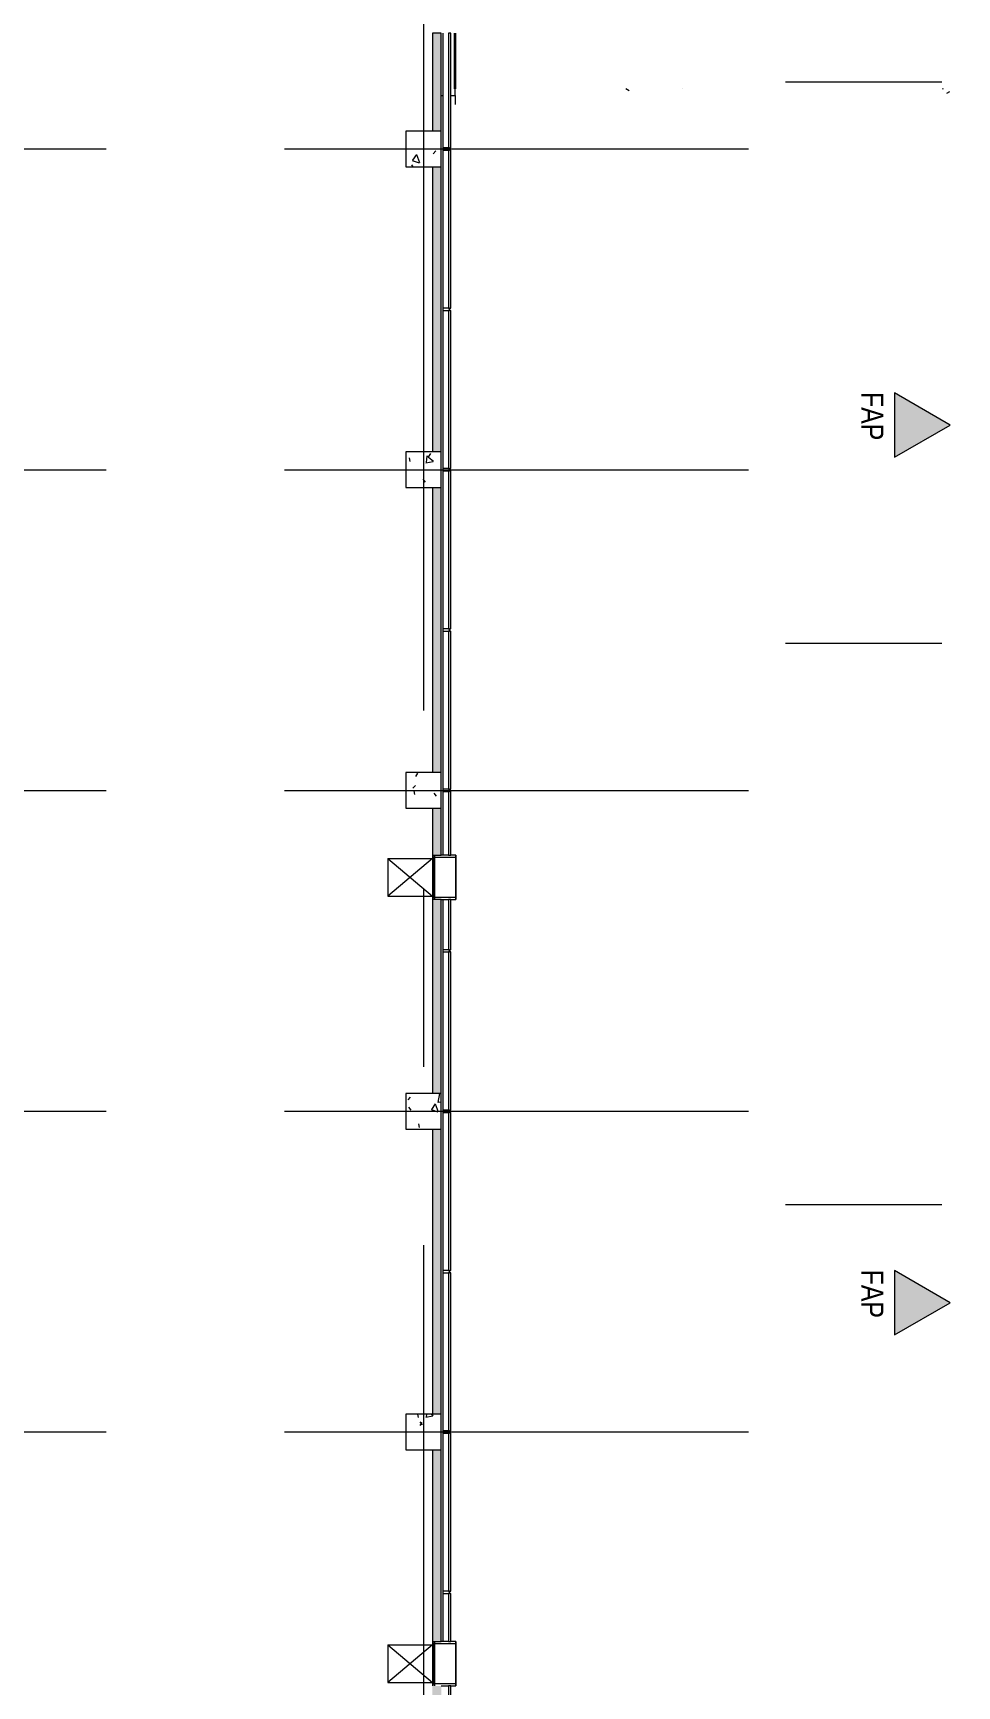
# Model space of a CAD drawing. Extents: x -15449 to 527173, y -170839 to 146543.
# Drawn here: x 216375 to 237124, y -105650 to -68550 of the extents above; entities that cross this region are included whole.
import ezdxf

# ---------------------------------------------------------------- set-up
doc = ezdxf.new("R2010")
doc.units = 0
doc.header["$LTSCALE"] = 8
for name, pattern in [('Access Line', [382.3, 250, -132.3]), ('Centre', [7937.5, 1587.5, -1190.625, 3968.75, -1190.625]), ('IDA - Grid Line', [3500, 2000, -500, 500, -500])]:
    doc.linetypes.add(name, pattern=pattern)
for name, color, linetype, lineweight in [('A-_--------_A', 7, 'CONTINUOUS', 9), ('A-_ANOTGRID_E', 7, 'CONTINUOUS', 9), ('A-_CLAD----_E', 7, 'CONTINUOUS', 9), ('A-_CLAD----_E1', 7, 'CONTINUOUS', 9), ('A-_FLOR----_E', 7, 'CONTINUOUS', 9), ('A-_WALL----_E', 7, 'CONTINUOUS', 9), ('A-_WALL----_H', 7, 'CONTINUOUS', 9), ('A-_WIND----_E', 7, 'CONTINUOUS', 9), ('A-COLN----_E', 7, 'CONTINUOUS', 9), ('A-COLN----_E1', 7, 'CONTINUOUS', 9)]:
    doc.layers.add(name, color=color, linetype=linetype, lineweight=lineweight)
doc.layers.add('A-_--------_E-', color=7, linetype='CONTINUOUS', lineweight=9, true_color=0x00a600)
doc.styles.add('Arial', font='arial.ttf', dxfattribs={"width": 0.8, "height": 0.25})

# ---------------------------------------------------------------- blocks, each defined once
blk = doc.blocks.new('IDA - Rectangle Column - 800W X 800D-V8-PH1 LEVEL 3 - PROBE')
at = {"layer": 'A-COLN----_E1', "true_color": 0xaaaaaa}
h = blk.add_hatch(dxfattribs=at)
h.set_pattern_fill('FP_10', color=253, style=0, pattern_type=2)
h.set_pattern_definition([(320, (-325556.1, 910257.2), (-159.3907, -1821.8403), [190.5, -2095.5]), (265, (-325556.1, 910257.2), (1910.5674, 352.428), [152.4, -1676.4]), (10.451, (-325569.4, 910105.4), (1751.166, -1469.4262), [161.9, -1780.901]), (316.184, (-325048.1, 910257.2), (-420.428, -2710.791), [285.75, -3143.25]), (6.636, (-325083.2, 910031.3), (2474.276, -2374.0256), [242.85, -2671.351]), (261.184, (-325048, 910257.2), (2474.2525, -2374.05), [228.6, -2514.6]), (291, (-325175.1, 910003.2), (-1022.6516, -1516.1442), [190.5, -2095.5]), (236, (-325175.1, 910003.2), (1841.8805, -618.021), [152.4, -1676.4]), (341.451, (-325260.3, 909876.8), (819.2124, -2134.1713), [161.9, -1780.901]), (307.5, (-325556.1, 910257.2), (845.5504, -30.88603), [83.82, -1572.26, 83.82, -3300.73]), (307.5, (-325556.1, 910257.2), (845.5504, -30.88603), [-1739.9, -1617.98, 83.82, -1598.93]), (277.5, (-325556.1, 910257.2), (1001.80575, -668.1966), [83.82, -886.46, 83.82, -2175.51]), (277.5, (-325556.1, 910257.2), (1001.80575, -668.1966), [-1054.1, -1534.16, 83.82, -557.53]), (237.5, (-325556.1, 910823.6), (-57.2896, -1355.90933), [83.82, -551.18, 83.82, -4526.28]), (237.5, (-325556.1, 910823.6), (-57.2896, -1355.90933), [-718.82, -1897.38, 83.82, -2545.08]), (227.5, (-325556.1, 911077.6), (254.2664, -1481.2932), [83.82, -741.68, 83.82, -3098.8]), (227.5, (-325556.1, 911077.6), (254.2664, -1481.2932), [-909.32, -1231.9, 83.82, -1783.08])])
h.paths.add_polyline_path([(-400, -400), (400, -400), (400, 400), (-400, 400)])
at = {"layer": 'A-COLN----_E', "color": 253, "true_color": 0xaaaaaa}
for p, q in [((400, 400), (-400, 400)), ((-400, 400), (-400, -400)), ((400, -400), (400, 400)), ((-400, -400), (400, -400))]:
    blk.add_line(p, q, dxfattribs=at)
blk = doc.blocks.new('IDA - Rectangle Column - 800W X 800D-V9-PH1 LEVEL 3 - PROBE')
at = {"layer": 'A-COLN----_E1', "true_color": 0xaaaaaa}
h = blk.add_hatch(dxfattribs=at)
h.set_pattern_fill('FP_11', color=253, style=0, pattern_type=2)
h.set_pattern_definition([(320, (-325556.1, 903057.2), (-159.3907, -1821.8403), [190.5, -2095.5]), (265, (-325556.1, 903057.2), (1910.5674, 352.428), [152.4, -1676.4]), (10.451, (-325569.4, 902905.4), (1751.166, -1469.4262), [161.9, -1780.901]), (316.184, (-325048.1, 903057.2), (-420.428, -2710.791), [285.75, -3143.25]), (6.636, (-325083.2, 902831.3), (2474.276, -2374.0256), [242.85, -2671.351]), (261.184, (-325048, 903057.2), (2474.2525, -2374.05), [228.6, -2514.6]), (291, (-325175.1, 902803.2), (-1022.6516, -1516.1442), [190.5, -2095.5]), (236, (-325175.1, 902803.2), (1841.8805, -618.021), [152.4, -1676.4]), (341.451, (-325260.3, 902676.8), (819.2124, -2134.1713), [161.9, -1780.901]), (307.5, (-325556.1, 903057.2), (845.5504, -30.88603), [83.82, -1572.26, 83.82, -3300.73]), (307.5, (-325556.1, 903057.2), (845.5504, -30.88603), [-1739.9, -1617.98, 83.82, -1598.93]), (277.5, (-325556.1, 903057.2), (1001.80575, -668.1966), [83.82, -886.46, 83.82, -2175.51]), (277.5, (-325556.1, 903057.2), (1001.80575, -668.1966), [-1054.1, -1534.16, 83.82, -557.53]), (237.5, (-325556.1, 903623.6), (-57.2896, -1355.90933), [83.82, -551.18, 83.82, -4526.28]), (237.5, (-325556.1, 903623.6), (-57.2896, -1355.90933), [-718.82, -1897.38, 83.82, -2545.08]), (227.5, (-325556.1, 903877.6), (254.2664, -1481.2932), [83.82, -741.68, 83.82, -3098.8]), (227.5, (-325556.1, 903877.6), (254.2664, -1481.2932), [-909.32, -1231.9, 83.82, -1783.08])])
h.paths.add_polyline_path([(-400, -400), (400, -400), (400, 400), (-400, 400)])
at = {"layer": 'A-COLN----_E', "color": 253, "true_color": 0xaaaaaa}
for p, q in [((400, 400), (-400, 400)), ((-400, 400), (-400, -400)), ((400, -400), (400, 400)), ((-400, -400), (400, -400))]:
    blk.add_line(p, q, dxfattribs=at)
blk = doc.blocks.new('IDA - Rectangle Column - 800W X 800D-V10-PH1 LEVEL 3 - PROBE')
at = {"layer": 'A-COLN----_E1', "true_color": 0xaaaaaa}
h = blk.add_hatch(dxfattribs=at)
h.set_pattern_fill('FP_12', color=253, style=0, pattern_type=2)
h.set_pattern_definition([(320, (-325556.1, 895857.2), (-159.3907, -1821.8403), [190.5, -2095.5]), (265, (-325556.1, 895857.2), (1910.5674, 352.428), [152.4, -1676.4]), (10.451, (-325569.4, 895705.4), (1751.166, -1469.4262), [161.9, -1780.901]), (316.184, (-325048.1, 895857.2), (-420.428, -2710.791), [285.75, -3143.25]), (6.636, (-325083.2, 895631.3), (2474.276, -2374.0256), [242.85, -2671.351]), (261.184, (-325048, 895857.2), (2474.2525, -2374.05), [228.6, -2514.6]), (291, (-325175.1, 895603.2), (-1022.6516, -1516.1442), [190.5, -2095.5]), (236, (-325175.1, 895603.2), (1841.8805, -618.021), [152.4, -1676.4]), (341.451, (-325260.3, 895476.8), (819.2124, -2134.1713), [161.9, -1780.901]), (307.5, (-325556.1, 895857.2), (845.5504, -30.88603), [83.82, -1572.26, 83.82, -3300.73]), (307.5, (-325556.1, 895857.2), (845.5504, -30.88603), [-1739.9, -1617.98, 83.82, -1598.93]), (277.5, (-325556.1, 895857.2), (1001.80575, -668.1966), [83.82, -886.46, 83.82, -2175.51]), (277.5, (-325556.1, 895857.2), (1001.80575, -668.1966), [-1054.1, -1534.16, 83.82, -557.53]), (237.5, (-325556.1, 896423.6), (-57.2896, -1355.90933), [83.82, -551.18, 83.82, -4526.28]), (237.5, (-325556.1, 896423.6), (-57.2896, -1355.90933), [-718.82, -1897.38, 83.82, -2545.08]), (227.5, (-325556.1, 896677.6), (254.2664, -1481.2932), [83.82, -741.68, 83.82, -3098.8]), (227.5, (-325556.1, 896677.6), (254.2664, -1481.2932), [-909.32, -1231.9, 83.82, -1783.08])])
h.paths.add_polyline_path([(-400, 400), (-400, -400), (400, -400), (400, 400)])
at = {"layer": 'A-COLN----_E', "color": 253, "true_color": 0xaaaaaa}
for p, q in [((400, 400), (-400, 400)), ((-400, 400), (-400, -400)), ((400, -400), (400, 400)), ((-400, -400), (400, -400))]:
    blk.add_line(p, q, dxfattribs=at)
blk = doc.blocks.new('IDA - Rectangle Column - 800W X 800D-V11-PH1 LEVEL 3 - PROBE')
at = {"layer": 'A-COLN----_E1', "true_color": 0xaaaaaa}
h = blk.add_hatch(dxfattribs=at)
h.set_pattern_fill('FP_13', color=253, style=0, pattern_type=2)
h.set_pattern_definition([(320, (-325556.1, 888657.2), (-159.3907, -1821.8403), [190.5, -2095.5]), (265, (-325556.1, 888657.2), (1910.5674, 352.428), [152.4, -1676.4]), (10.451, (-325569.4, 888505.4), (1751.166, -1469.4262), [161.9, -1780.901]), (316.184, (-325048.1, 888657.2), (-420.428, -2710.791), [285.75, -3143.25]), (6.636, (-325083.2, 888431.3), (2474.276, -2374.0256), [242.85, -2671.351]), (261.184, (-325048, 888657.2), (2474.2525, -2374.05), [228.6, -2514.6]), (291, (-325175.1, 888403.2), (-1022.6516, -1516.1442), [190.5, -2095.5]), (236, (-325175.1, 888403.2), (1841.8805, -618.021), [152.4, -1676.4]), (341.451, (-325260.3, 888276.8), (819.2124, -2134.1713), [161.9, -1780.901]), (307.5, (-325556.1, 888657.2), (845.5504, -30.88603), [83.82, -1572.26, 83.82, -3300.73]), (307.5, (-325556.1, 888657.2), (845.5504, -30.88603), [-1739.9, -1617.98, 83.82, -1598.93]), (277.5, (-325556.1, 888657.2), (1001.80575, -668.1966), [83.82, -886.46, 83.82, -2175.51]), (277.5, (-325556.1, 888657.2), (1001.80575, -668.1966), [-1054.1, -1534.16, 83.82, -557.53]), (237.5, (-325556.1, 889223.6), (-57.2896, -1355.90933), [83.82, -551.18, 83.82, -4526.28]), (237.5, (-325556.1, 889223.6), (-57.2896, -1355.90933), [-718.82, -1897.38, 83.82, -2545.08]), (227.5, (-325556.1, 889477.6), (254.2664, -1481.2932), [83.82, -741.68, 83.82, -3098.8]), (227.5, (-325556.1, 889477.6), (254.2664, -1481.2932), [-909.32, -1231.9, 83.82, -1783.08])])
h.paths.add_polyline_path([(-400, -400), (400, -400), (400, 400), (-400, 400)])
at = {"layer": 'A-COLN----_E', "color": 253, "true_color": 0xaaaaaa}
for p, q in [((400, 400), (-400, 400)), ((-400, 400), (-400, -400)), ((400, -400), (400, 400)), ((-400, -400), (400, -400))]:
    blk.add_line(p, q, dxfattribs=at)
blk = doc.blocks.new('IDA - Rectangle Column - 800W X 800D-V12-PH1 LEVEL 3 - PROBE')
at = {"layer": 'A-COLN----_E1', "true_color": 0xaaaaaa}
h = blk.add_hatch(dxfattribs=at)
h.set_pattern_fill('FP_14', color=253, style=0, pattern_type=2)
h.set_pattern_definition([(320, (-325556.1, 881457.2), (-159.3907, -1821.8403), [190.5, -2095.5]), (265, (-325556.1, 881457.2), (1910.5674, 352.428), [152.4, -1676.4]), (10.451, (-325569.4, 881305.4), (1751.166, -1469.4262), [161.9, -1780.901]), (316.184, (-325048.1, 881457.2), (-420.428, -2710.791), [285.75, -3143.25]), (6.636, (-325083.2, 881231.3), (2474.276, -2374.0256), [242.85, -2671.351]), (261.184, (-325048, 881457.2), (2474.2525, -2374.05), [228.6, -2514.6]), (291, (-325175.1, 881203.2), (-1022.6516, -1516.1442), [190.5, -2095.5]), (236, (-325175.1, 881203.2), (1841.8805, -618.021), [152.4, -1676.4]), (341.451, (-325260.3, 881076.8), (819.2124, -2134.1713), [161.9, -1780.901]), (307.5, (-325556.1, 881457.2), (845.5504, -30.88603), [83.82, -1572.26, 83.82, -3300.73]), (307.5, (-325556.1, 881457.2), (845.5504, -30.88603), [-1739.9, -1617.98, 83.82, -1598.93]), (277.5, (-325556.1, 881457.2), (1001.80575, -668.1966), [83.82, -886.46, 83.82, -2175.51]), (277.5, (-325556.1, 881457.2), (1001.80575, -668.1966), [-1054.1, -1534.16, 83.82, -557.53]), (237.5, (-325556.1, 882023.6), (-57.2896, -1355.90933), [83.82, -551.18, 83.82, -4526.28]), (237.5, (-325556.1, 882023.6), (-57.2896, -1355.90933), [-718.82, -1897.38, 83.82, -2545.08]), (227.5, (-325556.1, 882277.6), (254.2664, -1481.2932), [83.82, -741.68, 83.82, -3098.8]), (227.5, (-325556.1, 882277.6), (254.2664, -1481.2932), [-909.32, -1231.9, 83.82, -1783.08])])
h.paths.add_polyline_path([(-400, -400), (400, -400), (400, 400), (-400, 400)])
at = {"layer": 'A-COLN----_E', "color": 253, "true_color": 0xaaaaaa}
for p, q in [((400, 400), (-400, 400)), ((-400, 400), (-400, -400)), ((400, -400), (400, 400)), ((-400, -400), (400, -400))]:
    blk.add_line(p, q, dxfattribs=at)
blk = doc.blocks.new('Aluminium Window - 1000L X 1000H - FAP-02 - 2HR-9887457-PH1 LEVEL 3 - PROBE')
at = {"layer": 'A-_WIND----_E', "color": 253, "true_color": 0xaaaaaa}
for p, q in [((-495, 425), (-495, 310)), ((-445, 425), (-495, 425)), ((-445, -50), (-445, 425)), ((455, 425), (-445, 425)), ((505, 425), (455, 425)), ((455, 425), (455, -50)), ((505, 310), (505, 425)), ((-495, 260), (-495, 100)), ((505, 100), (505, 260)), ((-445, -50), (-492, -50)), ((-492, -50), (-445, -50)), ((-492, -100), (-445, -100)), ((-445, -65), (-445, -50)), ((455, -50), (-445, -50)), ((-445, -50), (455, -50)), ((-445, -65), (-445, -100)), ((-395, -65), (-445, -65)), ((-445, -100), (-395, -100)), ((405, -65), (-395, -65)), ((-395, -100), (-395, -65)), ((405, -79), (-395, -79)), ((-395, -79), (-395, -87)), ((-395, -87), (405, -87)), ((-395, -100), (405, -100)), ((455, -65), (405, -65)), ((405, -65), (405, -100)), ((405, -87), (405, -79)), ((405, -100), (455, -100)), ((505, -50), (455, -50)), ((455, -50), (455, -65)), ((455, -50), (505, -50)), ((455, -100), (455, -65)), ((455, -100), (505, -100))]:
    blk.add_line(p, q, dxfattribs=at)
at = {"layer": 'A-_WIND----_E', "color": 253, "linetype": 'Centre', "true_color": 0xaaaaaa}
for p, q in [((-495, 425), (505, 425)), ((-74, 425), (-390, 425))]:
    blk.add_line(p, q, dxfattribs=at)
at = {"layer": 'A-_WIND----_E', "color": 253, "linetype": 'Access Line', "true_color": 0xaaaaaa}
for p, q in [((-420, -1100), (-420, -100)), ((-420, -100), (430, -1100)), ((-420, -1100), (430, -100)), ((430, -1100), (430, -100)), ((-420, -1100), (430, -1100))]:
    blk.add_line(p, q, dxfattribs=at)
blk = doc.blocks.new('System Panel - AlumPanelClad-White-10085939-PH1 LEVEL 3 - PROBE')
at = {"layer": 'A-_CLAD----_E', "color": 253, "true_color": 0xaaaaaa}
for p, q in [((-300, 25), (-1775, 25)), ((-1775, 25), (-1775, -25)), ((-300, -25), (-300, 25)), ((1775, 25), (700, 25)), ((700, 25), (700, -25)), ((1775, -25), (1775, 25)), ((-1775, -25), (-300, -25)), ((700, -25), (1775, -25))]:
    blk.add_line(p, q, dxfattribs=at)
blk = doc.blocks.new('Rectangular Mullion - groove center-10085879-PH1 LEVEL 3 - PROBE')
at = {"layer": 'A-_CLAD----_E1', "color": 253, "true_color": 0xaaaaaa}
blk.add_line((913882, 325991), (914957, 325991), dxfattribs=at)
blk = doc.blocks.new('System Panel - AlumPanelClad-White-10007495-PH1 LEVEL 3 - PROBE')
at = {"layer": 'A-_CLAD----_E', "color": 253, "true_color": 0xaaaaaa}
for p, q in [((1775, 25), (-1775, 25)), ((-1775, 25), (-1775, -25)), ((1775, -25), (1775, 25)), ((-1775, -25), (1775, -25))]:
    blk.add_line(p, q, dxfattribs=at)
blk = doc.blocks.new('Rectangular Mullion - groove center-10007492-PH1 LEVEL 3 - PROBE')
at = {"layer": 'A-_CLAD----_E1', "color": 253, "true_color": 0xaaaaaa}
blk.add_line((931882, 325991), (935432, 325991), dxfattribs=at)
blk = doc.blocks.new('Rectangular Mullion - groove center-9997094-PH1 LEVEL 3 - PROBE')
at = {"layer": 'A-_CLAD----_E1', "color": 253, "true_color": 0xaaaaaa}
for p, q in [((-25, -150), (-25, 0)), ((-25, 0), (25, 0)), ((25, 0), (25, -150)), ((25, -150), (-25, -150))]:
    blk.add_line(p, q, dxfattribs=at)
blk = doc.blocks.new('System Panel - AlumPanelClad-White-10085941-PH1 LEVEL 3 - PROBE')
at = {"layer": 'A-_CLAD----_E', "color": 253, "true_color": 0xaaaaaa}
for p, q in [((-650, 25), (-1775, 25)), ((-1775, 25), (-1775, -25)), ((-650, -25), (-650, 25)), ((1775, 25), (350, 25)), ((350, 25), (350, -25)), ((1775, -25), (1775, 25)), ((-1775, -25), (-650, -25)), ((350, -25), (1775, -25))]:
    blk.add_line(p, q, dxfattribs=at)
blk = doc.blocks.new('Rectangular Mullion - groove center-10085880-PH1 LEVEL 3 - PROBE')
at = {"layer": 'A-_CLAD----_E1', "color": 253, "true_color": 0xaaaaaa}
blk.add_line((895882, 325991), (897307, 325991), dxfattribs=at)
blk = doc.blocks.new('System Panel - AlumPanelClad-White-10085897-PH1 LEVEL 3 - PROBE')
at = {"layer": 'A-_CLAD----_E', "color": 253, "true_color": 0xaaaaaa}
for p, q in [((1287, 25), (-1287, 25)), ((-1287, 25), (-1287, -25)), ((1287, -25), (1287, 25)), ((-1287, -25), (1287, -25))]:
    blk.add_line(p, q, dxfattribs=at)
blk = doc.blocks.new('Rectangular Mullion - groove center-10085881-PH1 LEVEL 3 - PROBE')
at = {"layer": 'A-_CLAD----_E1', "color": 253, "true_color": 0xaaaaaa}
blk.add_line((878857, 325991), (881432, 325991), dxfattribs=at)
blk = doc.blocks.new('Rectangular Mullion - groove center-10085934-PH1 LEVEL 3 - PROBE')
at = {"layer": 'A-_CLAD----_E1', "color": 253, "true_color": 0xaaaaaa}
blk.add_line((898307, 325991), (899432, 325991), dxfattribs=at)

msp = doc.modelspace()

# ---------------------------------------------------------------- hatches: boundary and pattern name
at = {"layer": 'A-_--------_A', "lineweight": 5}
for points in [[(235718.8697, -78071.5067), (236968.8697, -77349.8189), (235718.8697, -76628.131)], [(235718.8697, -97771.5067), (236968.8697, -97049.8189), (235718.8697, -96328.131)]]:
    msp.add_hatch(color=252, dxfattribs=at).paths.add_polyline_path(points)
at = {"layer": 'A-_WALL----_H', "true_color": 0xd4d4d4}
h = msp.add_hatch(dxfattribs=at)
h.set_pattern_fill('FP_1', color=254, angle=-90, style=0, pattern_type=2)
h.set_pattern_definition([(270, (-100412.25, 810307.36), (508, -2032), [83.82, -1440.18, 83.82, -1440.18, -8128]), (270, (-100412.25, 810307.36), (508, -2032), [-3048, 83.82, -2964.18, 83.82, -1440.18, -3556]), (270, (-100412.25, 810307.36), (508, -2032), [-7620, 83.82, -932.18, 83.82, -2456.18]), (30, (-100158.25, 809545.36), (1505.76362, 1455.9409), [83.82, -1440.18, 83.82, -1440.18, -8128]), (30, (-100158.25, 809545.36), (1505.76362, 1455.9409), [-3048, 83.82, -2964.18, 83.82, -1440.18, -3556]), (30, (-100158.25, 809545.36), (1505.76362, 1455.9409), [-7620, 83.82, -932.18, 83.82, -2456.18]), (150, (-99142.25, 809291.36), (-2013.76362, 576.0591), [83.82, -1440.18, 83.82, -1440.18, -8128]), (150, (-99142.25, 809291.36), (-2013.76362, 576.0591), [-3048, 83.82, -2964.18, 83.82, -1440.18, -3556]), (150, (-99142.25, 809291.36), (-2013.76362, 576.0591), [-7620, 83.82, -932.18, 83.82, -2456.18])])
h.paths.add_polyline_path([(225343.8688, -127699.8189), (225343.8688, -128349.8189), (225543.8688, -128349.8189), (225543.8688, -127699.8189), (225443.8688, -127699.8189)])
h.paths.add_polyline_path([(225343.8688, -126703.1996), (225543.8688, -126703.1996), (225543.8688, -121949.8189), (225343.8688, -121949.8189), (225343.8688, -126370.8814)])
h.paths.add_polyline_path([(225343.8688, -129149.8189), (225343.8688, -132849.8189), (225543.8688, -132849.8189), (225543.8688, -129149.8189), (225517.7818, -129149.8189)])
h.paths.add_polyline_path([(225343.8688, -121149.8189), (225543.8688, -121149.8189), (225543.8688, -114749.8189), (225343.8688, -114749.8189)])
h.paths.add_polyline_path([(225343.8688, -105649.8189), (225343.8688, -106749.8189), (225543.8688, -106749.8189), (225543.8688, -105649.8189), (225443.8688, -105649.8189)])
h.paths.add_polyline_path([(225343.8688, -108334.3399), (225343.8688, -113949.8189), (225543.8688, -113949.8189), (225543.8688, -107549.8189), (225343.8688, -107549.8189)])
h.paths.add_polyline_path([(225343.8688, -104653.1996), (225543.8688, -104653.1996), (225543.8688, -100349.8189), (225343.8688, -100349.8189), (225343.8688, -103825.2046)])
h.paths.add_polyline_path([(225343.8688, -99549.8189), (225543.8688, -99549.8189), (225543.8688, -93149.8189), (225343.8688, -93149.8189), (225343.8688, -99316.0692)])
h.paths.add_polyline_path([(225343.8688, -92349.8189), (225543.8688, -92349.8189), (225543.8688, -87999.8189), (225343.8688, -87999.8189), (225343.8688, -90297.7985)])
h.paths.add_polyline_path([(225343.8688, -87003.1996), (225543.8688, -87003.1996), (225543.8688, -85949.8189), (225343.8688, -85949.8189)])
h.paths.add_polyline_path([(225343.8688, -85149.8189), (225543.8688, -85149.8189), (225543.8688, -78749.8189), (225343.8688, -78749.8189), (225343.8688, -81279.5278)])
h.paths.add_polyline_path([(225343.8688, -77949.8189), (225543.8688, -77949.8189), (225543.8688, -71549.8189), (225343.8688, -71549.8189), (225343.8688, -72261.2571)])
h.paths.add_polyline_path([(225343.8688, -70749.8189), (225543.8688, -70749.8189), (225543.8688, -68549.8193), (225343.8688, -68549.8193)])
h.paths.add_polyline_path([(225343.8688, -64349.8189), (225343.8688, -67553.2), (225543.8688, -67553.2), (225543.8688, -64349.8189), (225359.4192, -64349.8189)])
h.paths.add_polyline_path([(225343.8688, -63242.9864), (225343.8688, -63549.8189), (225543.8688, -63549.8189), (225543.8688, -57149.8189), (225343.8688, -57149.8189)])
h.paths.add_polyline_path([(225343.8688, -56349.8189), (225543.8688, -56349.8189), (225543.8688, -49949.8189), (225343.8688, -49949.8189), (225343.8688, -54224.7157)])
h.paths.add_polyline_path([(225343.8688, -41849.8189), (225343.8688, -45956.5803), (225543.8688, -45956.5803), (225543.8688, -41849.8189), (225518.3736, -41849.8189)])
h.paths.add_polyline_path([(225343.8688, -36849.8189), (225343.8688, -41049.8189), (225543.8688, -41049.8189), (225543.8688, -36849.8189), (225356.6348, -36849.8189)])
h.paths.add_polyline_path([(225343.8688, -49149.8189), (225543.8688, -49149.8189), (225543.8688, -46953.1996), (225343.8688, -46953.1996)])

# ---------------------------------------------------------------- linework, layer by layer
at = {"layer": 'A-_--------_A', "color": 252}
for p, q in [((235718.8697, -76628.131), (235718.8697, -78071.5067)), ((236968.8697, -77349.8189), (235718.8697, -76628.131)), ((236968.8697, -77349.8189), (235718.8697, -76628.131)), ((235718.8697, -76628.131), (235718.8697, -78071.5067)), ((235718.8697, -78071.5067), (236968.8697, -77349.8189)), ((235718.8697, -78071.5067), (236968.8697, -77349.8189)), ((235718.8697, -96328.131), (235718.8697, -97771.5067)), ((236968.8697, -97049.8189), (235718.8697, -96328.131)), ((236968.8697, -97049.8189), (235718.8697, -96328.131)), ((235718.8697, -96328.131), (235718.8697, -97771.5067)), ((235718.8697, -97771.5067), (236968.8697, -97049.8189)), ((235718.8697, -97771.5067), (236968.8697, -97049.8189))]:
    msp.add_line(p, q, dxfattribs=at)
at = {"layer": 'A-_--------_E-', "color": 7, "lineweight": 35}
msp.add_line((225850.8768, -68549.8193), (225850.6599, -69799.8189), dxfattribs=at)
at = {"layer": 'A-_ANOTGRID_E', "color": 254, "linetype": 'IDA - Grid Line', "true_color": 0xd4d4d4}
for p, q in [((225143.8697, -11756.8385), (225143.8697, -168839.1445)), ((194020.0339, -71149.8189), (232440.7746, -71149.8189)), ((194020.0339, -78349.8189), (232440.7746, -78349.8189)), ((194020.0339, -85549.8189), (232440.7746, -85549.8189)), ((194020.0339, -92749.8189), (232440.7746, -92749.8189)), ((194020.0339, -99949.8189), (232440.7746, -99949.8189))]:
    msp.add_line(p, q, dxfattribs=at)
at = {"layer": 'A-_ANOTGRID_E', "color": 8, "linetype": 'IDA - Grid Line', "true_color": 0x808080}
for p, q in [((320784.4764, -69649.8189), (233274.5842, -69649.8189)), ((320784.4764, -82249.8189), (233274.5842, -82249.8189)), ((320784.4764, -94849.8189), (233274.5842, -94849.8189))]:
    msp.add_line(p, q, dxfattribs=at)
at = {"layer": 'A-_FLOR----_E'}
for p, q in [((225543.8697, -69949.8189), (225578.8584, -69949.8189)), ((225753.8584, -69949.8189), (225850.6469, -69949.8189))]:
    msp.add_line(p, q, dxfattribs=at)
at = {"layer": 'A-_WALL----_E', "color": 253, "true_color": 0xaaaaaa}
for p, q in [((225543.8688, -68549.8193), (225343.8688, -68549.8193)), ((225343.8688, -68549.8193), (225343.8688, -70749.8189)), ((225543.8688, -70749.8189), (225543.8688, -68549.8193)), ((225343.8688, -71549.8189), (225343.8688, -77949.8189)), ((225543.8688, -77949.8189), (225543.8688, -71549.8189)), ((225343.8688, -78749.8189), (225343.8688, -85149.8189)), ((225543.8688, -85149.8189), (225543.8688, -78749.8189)), ((225343.8688, -85949.8189), (225343.8688, -87003.1996)), ((225543.8688, -87003.1996), (225543.8688, -85949.8189)), ((225343.8688, -87003.1996), (225543.8688, -87003.1996)), ((225543.8688, -87999.8189), (225343.8688, -87999.8189)), ((225343.8688, -87999.8189), (225343.8688, -92349.8189)), ((225543.8688, -92349.8189), (225543.8688, -87999.8189)), ((225343.8688, -93149.8189), (225343.8688, -99549.8189)), ((225543.8688, -99549.8189), (225543.8688, -93149.8189)), ((225343.8688, -100349.8189), (225343.8688, -104653.1996)), ((225543.8688, -104653.1996), (225543.8688, -100349.8189)), ((225343.8688, -104653.1996), (225543.8688, -104653.1996))]:
    msp.add_line(p, q, dxfattribs=at)
at = {"layer": 'A-_WALL----_E'}
for p, q in [((225850.6469, -69799.8189), (225850.6469, -69949.8189)), ((225853.0149, -69949.8189), (225853.0149, -70149.8189))]:
    msp.add_line(p, q, dxfattribs=at)
at = {"layer": 'A-_WALL----_H', "color": 8, "linetype": 'Continuous', "true_color": 0x808080}
for p, q in [((229763.4821, -69843.2072), (229690.8919, -69801.2972)), ((230969.539, -69800.7955), (230971.2305, -69799.8189)), ((236820.773, -69811.6208), (236800.3314, -69799.8189)), ((236892.948, -69900.4409), (236965.5383, -69858.5309))]:
    msp.add_line(p, q, dxfattribs=at)

# ---------------------------------------------------------------- block references
at = {"layer": 'A-_CLAD----_E', "color": 253, "lineweight": 9, "true_color": 0xaaaaaa, "rotation": 89.99999999999999}
for name, p in [('System Panel - AlumPanelClad-White-10085897-PH1 LEVEL 3 - PROBE', (225728.8584, -69837.3191)), ('System Panel - AlumPanelClad-White-10007495-PH1 LEVEL 3 - PROBE', (225728.8584, -72949.8189)), ('System Panel - AlumPanelClad-White-10007495-PH1 LEVEL 3 - PROBE', (225728.8584, -76549.8189)), ('System Panel - AlumPanelClad-White-10007495-PH1 LEVEL 3 - PROBE', (225728.8584, -80149.8189)), ('System Panel - AlumPanelClad-White-10007495-PH1 LEVEL 3 - PROBE', (225728.8584, -83749.8189)), ('System Panel - AlumPanelClad-White-10085941-PH1 LEVEL 3 - PROBE', (225728.8584, -87349.8189)), ('System Panel - AlumPanelClad-White-10007495-PH1 LEVEL 3 - PROBE', (225728.8584, -90949.8189)), ('System Panel - AlumPanelClad-White-10007495-PH1 LEVEL 3 - PROBE', (225728.8584, -94549.8189)), ('System Panel - AlumPanelClad-White-10007495-PH1 LEVEL 3 - PROBE', (225728.8584, -98149.8189)), ('System Panel - AlumPanelClad-White-10007495-PH1 LEVEL 3 - PROBE', (225728.8584, -101749.8189)), ('System Panel - AlumPanelClad-White-10085939-PH1 LEVEL 3 - PROBE', (225728.8584, -105349.8189))]:
    msp.add_blockref(name, p, dxfattribs=at)
at = {"layer": 'A-_CLAD----_E1', "color": 253, "lineweight": 9, "true_color": 0xaaaaaa, "rotation": 270}
for name, p in [('Rectangular Mullion - groove center-10085881-PH1 LEVEL 3 - PROBE', (-100412.2486, 810307.3564)), ('Rectangular Mullion - groove center-10007492-PH1 LEVEL 3 - PROBE', (-100412.2486, 860707.3564)), ('Rectangular Mullion - groove center-10007492-PH1 LEVEL 3 - PROBE', (-100412.2486, 857107.3564)), ('Rectangular Mullion - groove center-10007492-PH1 LEVEL 3 - PROBE', (-100412.2486, 853507.3564)), ('Rectangular Mullion - groove center-10007492-PH1 LEVEL 3 - PROBE', (-100412.2486, 849907.3564)), ('Rectangular Mullion - groove center-10085880-PH1 LEVEL 3 - PROBE', (-100412.2486, 810307.3564)), ('Rectangular Mullion - groove center-10085934-PH1 LEVEL 3 - PROBE', (-100412.2486, 810307.3564)), ('Rectangular Mullion - groove center-10007492-PH1 LEVEL 3 - PROBE', (-100412.2486, 842707.3564)), ('Rectangular Mullion - groove center-10007492-PH1 LEVEL 3 - PROBE', (-100412.2486, 839107.3564)), ('Rectangular Mullion - groove center-10007492-PH1 LEVEL 3 - PROBE', (-100412.2486, 835507.3564)), ('Rectangular Mullion - groove center-10007492-PH1 LEVEL 3 - PROBE', (-100412.2486, 831907.3564)), ('Rectangular Mullion - groove center-10085879-PH1 LEVEL 3 - PROBE', (-100412.2486, 810307.3564))]:
    msp.add_blockref(name, p, dxfattribs=at)
at = {"layer": 'A-_CLAD----_E1', "color": 253, "lineweight": 9, "true_color": 0xaaaaaa, "extrusion": (0, 0, -1), "rotation": 90.00000000000001}
for p in [(-225728.8584, -71149.8189), (-225728.8584, -74749.8189), (-225728.8584, -78349.8189), (-225728.8584, -81949.8189), (-225728.8584, -85549.8189), (-225728.8584, -89149.8189), (-225728.8584, -92749.8189), (-225728.8584, -96349.8189), (-225728.8584, -99949.8189), (-225728.8584, -103549.8189)]:
    msp.add_blockref('Rectangular Mullion - groove center-9997094-PH1 LEVEL 3 - PROBE', p, dxfattribs=at)
at = {"layer": 'A-_WIND----_E', "color": 253, "lineweight": 9, "true_color": 0xaaaaaa, "rotation": 270}
for p in [(225443.8688, -87494.8189), (225443.8688, -105144.8189)]:
    msp.add_blockref('Aluminium Window - 1000L X 1000H - FAP-02 - 2HR-9887457-PH1 LEVEL 3 - PROBE', p, dxfattribs=at)
at = {"layer": 'A-COLN----_E1', "color": 253, "lineweight": 9, "true_color": 0xaaaaaa}
for name, p in [('IDA - Rectangle Column - 800W X 800D-V12-PH1 LEVEL 3 - PROBE', (225143.8697, -71149.8189)), ('IDA - Rectangle Column - 800W X 800D-V11-PH1 LEVEL 3 - PROBE', (225143.8697, -78349.8189)), ('IDA - Rectangle Column - 800W X 800D-V10-PH1 LEVEL 3 - PROBE', (225143.8697, -85549.8189)), ('IDA - Rectangle Column - 800W X 800D-V9-PH1 LEVEL 3 - PROBE', (225143.8697, -92749.8189)), ('IDA - Rectangle Column - 800W X 800D-V8-PH1 LEVEL 3 - PROBE', (225143.8697, -99949.8189))]:
    msp.add_blockref(name, p, dxfattribs=at)

# ---------------------------------------------------------------- texts
at = {"layer": 'A-_--------_A', "color": 252, "style": 'Arial', "width": 0.8}
for p in [(234973.4287, -76605.0499), (234973.4287, -96305.0499)]:
    msp.add_text('FAP', height=500, rotation=270, dxfattribs=at).set_placement(p)

doc.saveas('drawing.dxf')
